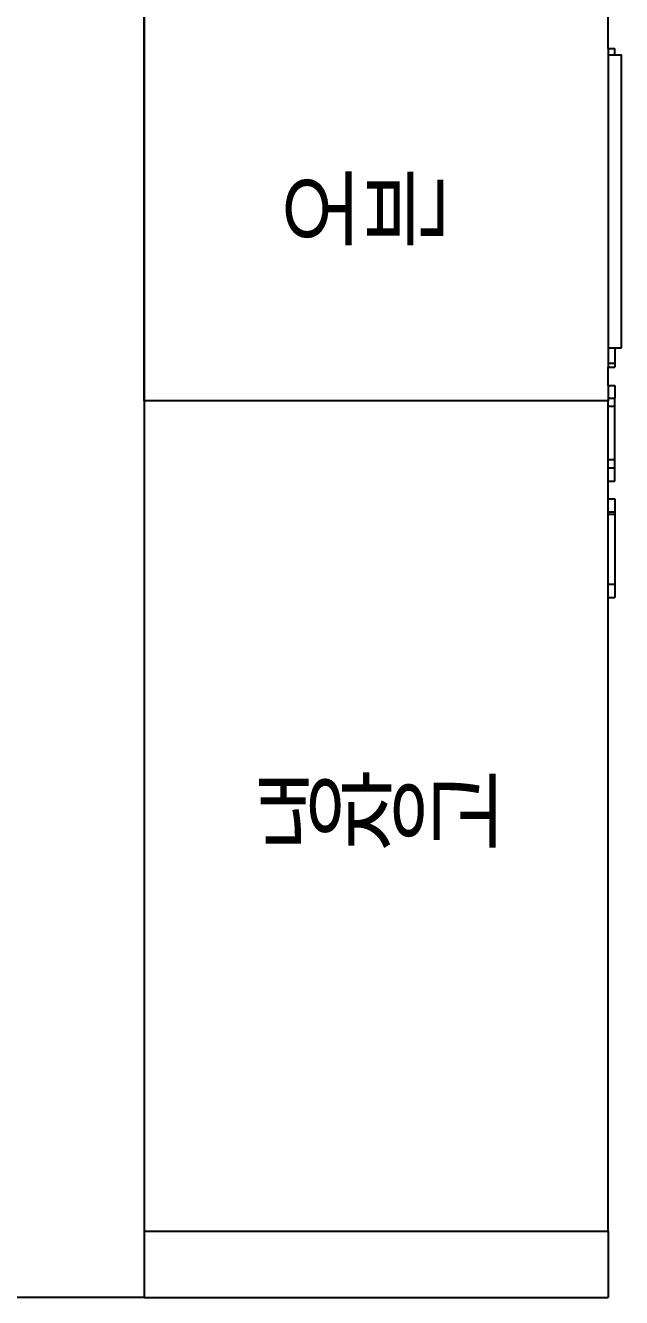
# Model space of a CAD drawing. Header units: millimetres. Extents: x -41292 to 298682, y -22072 to 33155.
# Drawn here: x 30215 to 31115, y 8081 to 9999 of the extents above; entities that cross this region are included whole.
import ezdxf

# ---------------------------------------------------------------- set-up
doc = ezdxf.new("R2010")
doc.units = ezdxf.units.MM
doc.layers.add('0-ELC TEXT', color=7, linetype='Continuous')
doc.layers.add('벽1', color=2, linetype='Continuous')
doc.styles.add('코레일둥고', font='@Microsoft JhengHei Light.ttf')

# ---------------------------------------------------------------- blocks, each defined once
blk = doc.blocks.new('AHSISHEUD')
for p, q in [((31022, 27081.2), (31022, 27682.2)), ((31722, 27612.6), (31722, 27682.2)), ((31722, 27612.6), (31732, 27612.6)), ((31722, 27612.6), (31722, 27603.2)), ((31732, 27603.2), (31732, 27612.6)), ((31722, 27603.2), (31732, 27603.2)), ((31722, 27603.2), (31722, 27161.2)), ((31732, 27603.2), (31742, 27603.2)), ((31742, 27161.2), (31742, 27603.2)), ((31722, 27161.2), (31732, 27161.2)), ((31722, 27161.2), (31722, 27138.2)), ((31732, 27161.2), (31742, 27161.2)), ((31732, 27161.2), (31732, 27138.2)), ((31722, 27138.2), (31732, 27138.2)), ((31722, 27138.2), (31722, 27132.2)), ((31722, 27104.2), (31722, 27132.2)), ((31722, 27132.2), (31732, 27132.2)), ((31732, 27138.2), (31732, 27132.2)), ((31722, 27104.2), (31732, 27104.2)), ((31722, 27104.2), (31722, 27085.3)), ((31732, 27104.2), (31732, 27085.3)), ((31022, 27081.2), (31022, 25828.7)), ((31722, 27081.2), (31022, 27081.2)), ((31722, 27085.3), (31732, 27085.3)), ((31722, 27085.3), (31722, 27081.2)), ((31722, 27073), (31722, 27081.2)), ((31732, 27073), (31732, 27085.3)), ((31722, 27073), (31732, 27073)), ((31722, 26992.5), (31722, 27073)), ((31732, 26992.5), (31732, 27073)), ((31722, 26992.5), (31732, 26992.5)), ((31722, 26980), (31722, 26992.5)), ((31722, 26980), (31732, 26980)), ((31722, 26960.2), (31722, 26980)), ((31732, 26980), (31732, 26992.5)), ((31732, 26960.2), (31732, 26980)), ((31722, 26960.2), (31732, 26960.2)), ((31722, 26933.2), (31722, 26960.2)), ((31722, 26933.2), (31732, 26933.2)), ((31722, 26913.8), (31722, 26933.2)), ((31732, 26933.2), (31732, 26913.8)), ((31722, 26910), (31722, 26913.8)), ((31722, 26913.8), (31732, 26913.8)), ((31722, 26910), (31732, 26910)), ((31722, 26804.7), (31722, 26910)), ((31732, 26913.8), (31732, 26910)), ((31732, 26910), (31732, 26804.7)), ((31722, 26804.7), (31732, 26804.7)), ((31722, 26784.6), (31722, 26804.7)), ((31732, 26804.7), (31732, 26784.6)), ((31722, 26784.6), (31732, 26784.6)), ((31722, 25828.7), (31722, 26784.6)), ((31022, 25828.7), (31022, 25728.7)), ((31022, 25828.7), (31722, 25828.7)), ((31722, 25828.7), (31722, 25728.7)), ((31022, 25728.7), (30092, 25728.7)), ((31022, 25728.7), (31722, 25728.7))]:
    blk.add_line(p, q)

msp = doc.modelspace()

# ---------------------------------------------------------------- linework, layer by layer
at = {"layer": '벽1'}
for p, q in [((30394.67, 11720.58), (30394.67, 8080.58)), ((30394.67, 8080.58), (29444.67, 8080.58))]:
    msp.add_line(p, q, dxfattribs=at)

# ---------------------------------------------------------------- block references
msp.add_blockref('AHSISHEUD', (-627.37, -17648.09))

# ---------------------------------------------------------------- texts
at = {"layer": '0-ELC TEXT', "style": '코레일둥고'}
for s, p in [('오븐', (30592.51, 9677.02)), ('냉장고', (30560.44, 8768.64))]:
    msp.add_text(s, height=100, dxfattribs=at).set_placement(p)

doc.saveas('drawing.dxf')
